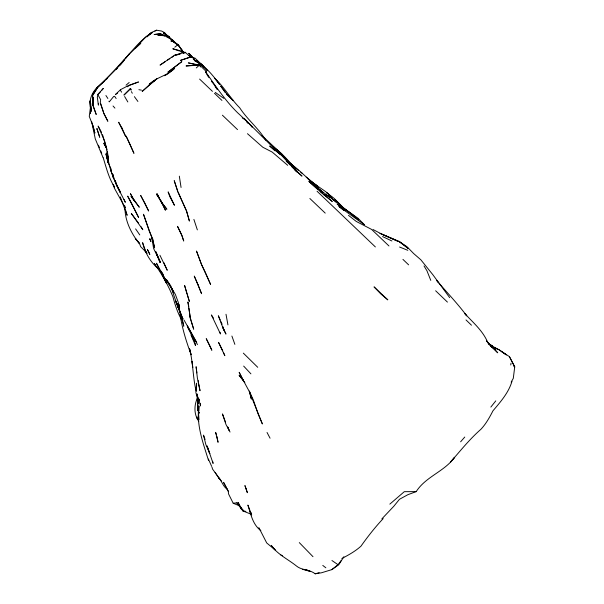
<?xml version="1.0" encoding="UTF-8"?>
<svg xmlns="http://www.w3.org/2000/svg" width="604" height="604" viewBox="0 0 604 604"><rect width="100%" height="100%" fill="white"/><g stroke="black" fill="none" stroke-linecap="round" stroke-linejoin="round"><path stroke-width="0.91" d="M124.998 208.841C125.247 221.94 131.838 234.224 139.796 244.288L140.679 246.689L146.742 252.774M196.466 390.916L196.61 383.193L195.87 392.577M92.661 95.251L96.889 88.561L92.412 95.893L93.114 97.44L92.903 105.519L96.217 114.503L93.56 106.749M90.592 103.397L90.441 113.673L90.857 108.584M198.203 408.183L198.089 410.833L198.286 408.221M100.475 100.468L100.324 103.065L103.654 112.767L100.649 103.518M501.879 351.77L506.379 354.918L499.146 349.837L494.306 347.474L499.146 349.837L509.429 356.639L514.729 366.892L513.294 378.353L511.165 382.181M510.788 364.975L510.992 363.238M101.51 90.577L103.307 88.41L97.871 94.45L97.312 97.274L98.399 105.119L98.324 103.375M205.745 72.722L206.092 71.355L199.584 64.983M511.966 381.313C508.711 392.608 500.482 401.954 492.97 410.796C489.602 417.341 485.986 423.887 480.912 429.285C469.61 439.191 460.505 450.675 450.644 461.917L454.11 457.817M129.588 85.323L138.52 81.97L128.901 85.3L120.551 89.656L120.37 90.23L121.668 92.201M197.229 398.383C194.02 405.729 193.929 414.593 198.761 421.267M200.513 66.953L199.199 64.756L186.032 65.972L199.539 65.111L188.342 62.892L196.836 64.915M205.979 72.79L206.092 71.355M91.068 106.855L90.298 108.395L89.271 116.421L92.337 124.205L94.873 133.084L92.918 125.255M343.865 556.737L338.791 564.71L331.807 569.64L321.419 572.803L315.19 573.8C309.558 569.315 301.766 570.47 296.428 565.978C287.98 559.176 277.636 554.57 271.219 545.382L274.963 549.731M190.532 57.033L180.49 60.392L190.532 57.033L195.024 58.135L201.804 64.658M331.807 569.64L338.013 564.687L341.358 560.308M490.841 407.088L495.778 400.882M454.661 457.281C444.348 471.618 425.85 476.503 416.194 491.618L407.859 494.699L399.478 499.281L393.785 506.288L381.871 518.866M116.27 69.468L117.357 68.146M100.309 92.027L97.871 94.45M460.626 441.803L464.755 437.054M106.168 79.245L129.347 53.983M129.46 53.884L125.481 58.271C133.665 49.045 141.547 39.041 152.216 32.571L149.641 34.753M383.178 518.602C375.107 527.232 367.776 536.556 360.95 546.197C355.258 551.301 348.584 555.023 341.826 558.519M120.4 64.492L123.639 61.125M149.565 34.738L151.936 32.329L156.466 30.2L161.6 31.053L164.605 32.654L167.565 36.263M129.958 89.014L123.926 95.092L130.668 88.592L131.227 90.124L129.958 89.014L130.668 88.592M120.551 89.656L115.455 94.511L117.599 93.069M147.119 36.836L151.936 32.329L145.685 37.055L135.092 48.441L140.8 43.201L129.324 53.922L119.282 65.745L124.092 60.053C114.684 72.51 101.064 81.321 92.661 94.39L97.259 87.338L107.535 78.241M196.3 67.92L199.494 65.036L199.199 64.756M389.837 504.136L404.295 491.679L416.194 491.618M149.362 34.587L151.936 32.329L149.369 34.602M126.055 85.179L129.173 82.506M174.79 47.203L177.206 45.224M166.983 74.466L174.616 68.365C167.414 75.787 156.625 77.055 149.241 84.235L155.303 80.317M104.107 81.57L96.882 87.761L97.259 87.338C91.03 93.401 88.154 102.227 91.144 110.63L90.041 100.876L90.978 111.717L90.759 103.526M165.3 61.57L160.045 65.104L174.964 54.934L180.724 53.809M167.55 60.053L169.86 58.596M171.4 57.614L173.71 56.149M127.278 86.78L128.818 85.806M154.911 31.098L156.466 30.2M164.598 75.727L166.191 74.888M181.442 51.468L180.702 51.74L184.99 52.933M315.19 573.8L319.191 572.66M178.807 54.503L175.175 55.16L185.02 52.118L190.502 57.078M165.353 35.855L160.113 33.786L154.133 34.526L160.86 33.741M228.267 491.248L223.563 482.332L228.267 491.248L228.576 493.981L233.204 503.253L236.813 502.838L239.501 505.208M176.466 54.707L179.207 54.428M236.813 502.838L242.906 510.954L245.866 511.384M167.089 35.938L157.621 34.926L164.696 35.878M138.89 89.694L141.502 90.162M302.544 569.3L310.441 571.475L305.654 569.406M179.524 51.023L172.797 48.765L182.121 51.257L183.948 53.061M250.728 514.049L242.906 510.954M399.591 247.028L407.798 250.313M233.204 503.253L239.146 505.691M160.113 33.786L165.239 35.998M489.006 344.303L492.426 345.85L490.478 344.959M382.558 236.572L391.89 240.973M280.89 554.993L282.385 555.755M488.092 343.45L496.073 348.319M373.03 229.505L381.947 234.231L398.602 241.562L379.984 233.325L398.927 241.336L407.005 246.726L413.649 253.544L420.837 259.788L432.781 274.624L449.678 297.644M188.44 55.251L194.178 58.49M200.332 64.13L194.345 60.445C205.126 65.662 212.789 75.055 219.645 84.575L214.669 78.241C224.288 87.044 230.562 98.678 239.758 107.874C247.315 119.501 258.467 128.207 265.7 140.12M325.209 194.518L329.965 197.44L314.699 185.707L323.223 192.653C311.022 182.348 300.528 170.185 287.179 161.245M491.12 346.175L493.491 347.708L490.456 345.752M307.987 178.852L318.534 187.927L310.547 181.177L325.813 191.74L331.898 197.297L326.734 192.721L334.11 198.361L346.364 210.796M364.212 224.65L338.882 206.447L343.782 210.358M331.943 560.512L338.013 564.687M215.273 92.42L223.79 98.354M273.227 146.742L278.429 151.34M196.224 61.261L193.303 59.2L201.683 64.22L207.444 70.63M310.547 181.177L317.085 185.821L306.251 177.093M227.225 489.293C223.035 486.552 222.03 481.388 218.807 477.9L221.683 481.35M273.536 148.576L280.12 153.288L293.982 167.082L288.516 162.468M491.271 346.673L495.861 349.98L488.991 344.288M294.737 167.874L296.126 168.886M298.655 170.615C289.784 163.873 283.85 153.839 274.186 147.965L281.834 154.126L261.917 135.568M300.822 172.276L302.272 173.386M322.785 565.419L325.843 567.798M348.478 215.364L356.277 221.449L371.634 229.429L388.968 245.964M323.487 194.405L332.298 201.472L320.12 191.513M173.929 41.525L167.451 36.074L166.236 36.67L172.82 40.158L177.999 45.308M274.828 149.792L280.347 154.322C265.911 140.755 252.381 126.236 237.765 112.903C225.511 100.891 215.87 86.553 206.1 72.472M286.281 161.125L287.738 162.317L286.319 161.125M176.028 43.782L172.095 40.528L177.863 44.9L172.94 41.314L170.872 40.944L172.774 41.095L178.512 44.938L182.967 52.382L181.781 49.717L178.014 44.885L183.057 51.793M275.341 550.138L266.711 542.943L258.837 527.579M242.196 117.742L243.563 118.92M318.097 189.777L308.878 181.411L324.605 195.303M247.459 133.688L262.808 147.233L272.223 152.095L287.693 165.307M513.642 365.903L514.729 366.892M308.901 179.554L311.558 182M309.746 180.324L313.612 183.888M226.319 94.081L233.34 100.664L226.696 93.877L220.656 85.987L225.292 92.608M343.827 210.2L337.077 203.82L343.918 210.275M309.86 198.497L325.224 213.114M222.408 115.19L237.531 129.626M317.055 191.234L375.378 246.945M199.607 79.079L212.442 91.355M214.473 93.295L221.932 100.43M402.936 259.388L408.621 264.846M447.436 302.106L435.627 290.758M201.079 64.59L207.391 70.66M466.001 319.931L471.475 325.216M341.268 206.372L343.925 208.946M491.007 346.251L497.749 352.804L486.545 340.966M257.734 367.3L243.352 353.136M211.974 467.066L212.555 469.112L220.407 479.787M146.372 252.027L144.484 250.169L147.127 253.461M260.853 530.659C252.721 524.649 250.803 514.117 247.889 505.087L250.962 513.219M157.636 268.191C150.056 261.547 144.93 252.412 142.597 242.649L145.202 250.011M364.484 224.786L357.946 218.187L343.767 208.282L351.536 213.786L358.738 219.864L342.657 207.164L334.963 199.547L338.119 202.959M196.896 60.906L198.157 62.212M249.437 511.248L251.241 513.136M286.998 161.668L290.086 164.907M291.943 166.855L302 176.119L294.639 169.482L296.851 171.936L281.675 155.545L269.686 146.009L274.812 150.728M251.8 126.681L252.17 127.067L245.375 119.562M243.661 366.084L250.917 373.861M173.084 41.064L169.218 36.942L163.495 32.759L169.565 37.252L163.337 32.616L169.467 38.022L164.092 32.48L166.425 35.123M299.297 542.611L312.993 556.692M182.046 51.869L183.201 53.122M192.344 57.403L188.909 53.341L193.31 58.165M113.039 105.994L114.919 108.116M246.636 121.834L247.889 123.246M486.658 341.094L491.392 346.5M253.695 401.018L258.119 413.921L262.378 423.963L249.392 391.679L243.034 379.924L239.101 375.326L244.847 382.596M188.909 53.341L192.45 57.516M155.402 264.839L154.246 263.435C161.729 273.831 168.01 284.877 172.918 296.753C175.039 304.688 177.493 312.615 181.578 319.78M215.205 86.81L217.523 89.634L211.702 81.23L212.585 82.733M183.775 53.175L182.627 51.755L183.601 53.182M244.107 511.301L240.264 506.545L238.052 502.392L241.381 509.149L241.026 507.307M138.618 223.254L131.325 213.476L142.801 229.709L141.185 226.817M438.27 282.483L436.624 280.369C446.643 292.2 457.447 303.374 466.749 315.847L464.801 313.559C473.038 322.581 482.8 330.652 487.609 342.196M203.835 67.067L201.683 64.22L203.79 67.067M134.39 96.648L137.908 101.464M127.844 101.963L124.62 96.519M105.919 95.5L107.867 98.475M245.209 119.758L244.19 118.346L245.216 119.834M170.758 285.843L166.327 279.448L175.371 294.42L178.316 302.476L179.539 310.947L181.562 316.858L179.38 309.769L178.882 304.182L179.539 310.947L182.982 319.025L179.539 310.947L179.297 306.251M139.773 234.918L135.606 228.886M159.011 197.84L156.421 194.05L161.381 201.978L166.893 209.256L161.336 202.204L157.07 193.741L165.428 210.215L161.849 202.332M160.045 199.358L161.079 200.875M116.142 98.535L114.609 96.255L113.658 96.489L109.294 101.85L108.909 101.223M218.995 478.413L215.099 472.404M213.423 318.104L211.392 314.948L220.452 333.952L220.015 332.23M100.725 99.788L98.331 95.515M207.466 75.198L208.954 77.606M163.352 274.767L161.109 271.136C163.843 278.927 170.222 284.409 173.099 292.087L171.498 287.723C175.115 300.716 180.89 313.008 183.782 326.236L181.827 317.787M424.008 265.941L426.93 270.72L430.773 280.377M187.512 325.994L197.47 344.612M131.362 91.634L132.321 93.243M170.917 287.081L170.358 286.122M163.223 275.643L156.481 263.223L159.954 270.517L165.813 280.467L163.654 276.375M184.054 320.128L196.738 342.37M161.849 273.974L166.342 283.14M102.529 134.632L106.349 147.912L108.418 160.128L107.444 151.536C107.806 165.949 113.756 179.901 120.566 192.366L116.708 185.496L125.322 202.287L124.016 199.418M114.45 186.923C108.75 178.105 106.319 167.716 103.224 157.81M206.409 73.545L207.701 75.817M114.435 186.878L113.122 184.545L114.367 188.146L125.383 208.01L124.53 205.33M144.779 202.944L140.649 195.394L148.637 211.007L144.877 203.178M225.571 422.302L222.468 413.936L226.009 424.544L230.033 432.019M101.6 132.465L98.127 126.055L104.711 141.351L107.097 149.988M159.909 255.228L167.24 270.282L163.835 262.612M267.036 432.464L270.063 438.21M194.873 342.091L187.308 326.303L189.354 330.282M195.99 393.491L199.637 400.467M514.691 366.824L509.429 356.639M155.847 251.785L160.498 262.513L153.612 248.516L151.898 238.225L153.084 242.559M111.038 168.848L107.965 162.34L105.934 153.899L108.426 162.091M194.058 340.701L191.098 334.963L195.454 345.496L195.251 343.344M243.034 379.924L239.161 372.306L243.555 380.958M166.04 282.468L161.849 274.088M222.733 350.773L218.535 342.34L224.839 355.673L223.435 352.404M181.819 49.807L182.869 51.914M181.374 234.201L177.523 226.319L181.963 235.756L183.722 241.041L181.759 234.986M120.188 192.676L115.976 183.012M178.18 192.132L186.681 211.566L189.407 221.079L186.523 210.834M253.401 400.15L249.301 391.166L251.385 399.123L249.505 391.256M170.434 285.601L172.336 289.799M208.38 459.063L211.619 466.265M250.139 511.58L251.687 515.038M220.233 319.999L218.354 315.771L223.269 328.757L225.964 334.087L222.717 327.066L223.925 330.124L222.974 326.756M220.988 321.69L222.121 324.227M152.623 238.716L149.188 230.992L143.48 214.231L152.51 239.486L154.609 247.942L152.623 238.716L152.752 240.347M192.034 335.884L194.126 340.716M180.249 312.049L175.424 300.482L178.286 307.708L177.085 303.246M186.175 210.011L177.825 191.913L174.216 180.641L177.795 191.317M98.422 145.187L99.456 147.64M229.067 430.229L227.723 426.983L229.014 430.139M180.792 316.738L179.939 314.639L181.615 319.199M157.048 255.062L160.12 262.574L155.945 251.928M172.676 290.275L173.658 292.797M196.089 390.939C192.736 376.971 193.197 362.309 189.422 348.463L191.158 354.729C186.432 341.947 182.34 329.127 180.309 315.59L181.578 319.086M111.31 171.815L110.917 169.528L111.31 171.815L116.625 185.564M120.272 196.904L127.134 215.311L125.715 210.471M189.875 349.708L190.192 350.569M172.117 289.022L172.714 290.637M100.793 150.94L101.721 153.484M231.891 336.043L234.873 344.371M156.338 252.993L157.274 255.605M205.073 439.501L203.495 435.114L205.888 444.687L209.814 453.649L207.081 445.926L213.091 463.419L212.616 461.267M216.436 434.676L215.605 432.343L218.067 442.294L216.881 436.307M103.065 157.667L95.281 138.89L91.642 121.563M193.892 219.411L197.349 229.898M187.278 294.722L189.369 301.404L184.605 285.496L187.013 293.884M188.788 306.447L187.897 301.97L190.434 318.821L193.695 329.21L191.309 321.32M112.518 173.695L113.786 177.863L112.842 174.518M197.395 399.772L197.674 407.73L198.912 412.819M199.048 413.068L198.323 410.561L199.01 419.803M180.483 312.864L181.404 316.126M198.814 399.206L200.498 405.956L200.43 403.615M208.471 460.331C203.05 442.709 196.149 424.861 198.935 406.009L199.01 410.592M189.988 316.534L191.045 320.445M115.507 181.313L116.164 183.858M115.288 180.483L115.726 182.189M112.465 173.952L113.477 178.248L112.45 173.877M196.949 394.986L198.663 403.638L197.01 393.967M198.535 383.102L200.022 390.72L197.395 378.127L196.104 366.711L196.859 372.925M226.002 314.254L227.934 324.892M190.434 318.821L188.901 308.131M197.674 407.73L198.112 410.176M179.328 176.157L181.064 187.482M92.412 95.893L93.303 105.889L93.114 97.44M198.233 380.58L198.376 382.257M92.495 95.432L93.303 105.889M197.81 404.151L197.538 400.293M197.931 405.88L198.248 410.214L196.904 394.004M198.671 411.845L198.754 413.581L198.686 411.8M197.146 416.926L197.198 418.904M149.075 85.111L142.189 91.438L156.919 78.626L149.075 85.111M181.744 61.684L167.972 72.14L181.744 61.684M329.127 196.24L327.949 195.424L336.413 202.317L329.127 196.24M400.724 242.657L398.927 241.336L408.38 248.599L400.724 242.657M387.753 299.795L380.701 293.838L374.035 286.862L387.753 299.795M134.586 200.543L131.008 196.459L139.29 207.24L134.586 200.543M136.912 240.332L135.258 238.361L139.69 243.638L136.912 240.332M121.94 127.98L118.641 122.227L125.783 136.693L121.94 127.98M105.187 145.715L103.775 143.246L106.349 147.912L105.187 145.715M103.752 113.205L103.473 112.714L107.859 121.276L103.752 113.205M134.435 200.921L130.426 193.68L134.428 200.936M131.513 203.201L127.663 196.119L138.641 217.531L131.513 203.201M174.36 205.133L169.883 196.806L168.131 191.883L174.36 205.133M148.66 251.86L147.414 249.512L149.83 254.45L148.66 251.86M149.996 239.207L149.739 238.708L150.917 241.524L149.996 239.207M210.2 346.545L206.236 338.663L211.845 350.252L210.2 346.545M205.315 272.306L201.509 264.499L196.542 251.166L201.509 264.499L210.592 284.446L205.315 272.306M106.334 153.137L107.965 162.34L106.334 153.137M130.132 144.605L126.077 136.021L133.945 153.318L130.132 144.605M197.961 284.529L194.269 276.073L201.585 293.718L197.961 284.529M97.048 129.007L96.904 128.584L99.743 137.304L97.048 129.007M245.987 488.621L244.922 485.556L247.383 492.713L245.987 488.621M192.729 367.489L192.132 361.456L192.729 367.489"/></g></svg>
